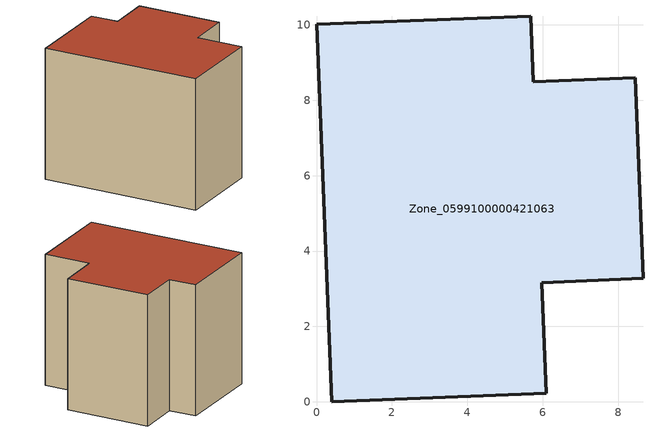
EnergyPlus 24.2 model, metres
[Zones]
Zone_0599100000421063
 floor ground (C_G): 0.4,0 0,10.02 5.68,10.23 5.75,8.49 8.45,8.6 8.66,3.28 5.98,3.15 6.09,0.22 z0
 wall outside (C_F): 5.75,8.49 5.68,10.23 0,10.02 0.4,0 6.09,0.22 5.98,3.15 8.66,3.28 8.45,8.6 5.75,8.49 z0:8.32
 roof outside (C_R): 8.66,3.28 8.45,8.6 5.75,8.49 5.68,10.23 0,10.02 0.4,0 6.09,0.22 5.98,3.15 z8.32
[BUILDING]
Pand.0599100000421063: North Axis=0; Terrain=City; Loads Convergence Tolerance Value=0.04; Temperature Convergence Tolerance Value=0.4; Solar Distribution=FullExterior; Maximum Number of Warmup Days=25; Minimum Number of Warmup Days=1
[Site:Location]
Rotterdam.The.Hague.AP_ZH_NLD Design_Conditions: Latitude=51.96; Longitude=4.45; Time Zone=1; Elevation=-4.5
[SITE:GROUNDTEMPERATURE:BUILDINGSURFACE]
18, 18, 18, 18, 18, 18, 18, 18, 18, 18, 18, 18
[MATERIAL] Thermal Absorptance=0.9; Solar Absorptance=0.7; Visible Absorptance=0.7
Name | Roughness | Thickness | Conductivity | Density | Specific Heat
G.TC.1992-2005 | MediumSmooth | 0.15 | 0.06 | 540 | 1210
F.TC.1992-2005 | Rough | 0.3 | 0.12 | 1920 | 840
R.TC.1992-2005 | MediumRough | 0.2 | 0.08 | 1500 | 1000
[CONSTRUCTION]
C_G: G.TC.1992-2005
C_F: F.TC.1992-2005
C_R: R.TC.1992-2005
[ZONE]
Zone_0599100000421063: Type=1; Multiplier=1; Ceiling Height=Autocalculate; Volume=Autocalculate; Floor Area=autocalculate; Part of Total Floor Area=Yes
[ZONEINFILTRATION:DESIGNFLOWRATE]
Infil_Zone_0599100000421063: Zone or ZoneList or Space or SpaceList=Zone_0599100000421063; Schedule=AlwaysOn; Design Flow Rate Calculation Method=Flow/Area; Flow Rate per Floor Area=0.0015; Constant Term Coefficient=1; Temperature Term Coefficient=0; Velocity Term Coefficient=0; Velocity Squared Term Coefficient=0
[HVACTEMPLATE:ZONE:IDEALLOADSAIRSYSTEM]
Zone_0599100000421063: Maximum Heating Supply Air Temperature=50; Minimum Cooling Supply Air Temperature=13; Maximum Heating Supply Air Humidity Ratio=0.0156; Minimum Cooling Supply Air Humidity Ratio=0.0077; Heating Limit=NoLimit; Cooling Limit=NoLimit; Dehumidification Control Type=ConstantSensibleHeatRatio; Cooling Sensible Heat Ratio=0.7; Dehumidification Setpoint=60; Humidification Control Type=None; Humidification Setpoint=30; Outdoor Air Method=None; Outdoor Air Flow Rate per Person=0.00944; Outdoor Air Flow Rate per Zone Floor Area=0; Outdoor Air Flow Rate per Zone=0; Demand Controlled Ventilation Type=None; Outdoor Air Economizer Type=NoEconomizer; Heat Recovery Type=None; Sensible Heat Recovery Effectiveness=0.7; Latent Heat Recovery Effectiveness=0.65
[ZONECONTROL:THERMOSTAT]
ThermostatControl_Zone_0599100000421063: Zone or ZoneList=Zone_0599100000421063; Control Type Schedule=DualSetpointControlType; Control 1=Thermostat_Zone_0599100000421063; Temperature Difference Between Cutout And Setpoint=0
[THERMOSTATSETPOINT:DUALSETPOINT]
Thermostat_Zone_0599100000421063: Heating Setpoint Temperature Schedule=HeatingSetpoint_Zone_0599100000421063; Cooling Setpoint Temperature Schedule=CoolingSetpoint_Zone_0599100000421063
[SCHEDULE:COMPACT]
HeatingSetpoint_Zone_0599100000421063: Through: 12/31, For: AllDays, Until: 24:00, 21
CoolingSetpoint_Zone_0599100000421063: Through: 12/31, For: AllDays, Until: 24:00, 24
DualSetpointControlType: Through: 12/31, For: AllDays, Until: 24:00, 4
AlwaysOn: Through: 12/31, For: AllDays, Until: 24:00, 1
